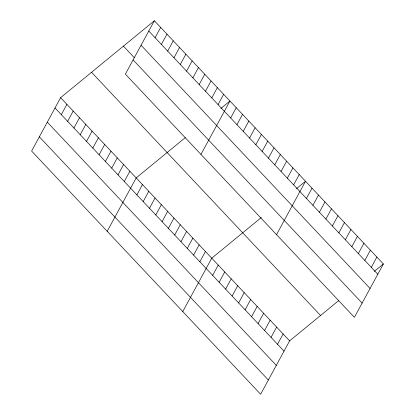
<?xml version="1.0" encoding="UTF-8"?>
<svg xmlns="http://www.w3.org/2000/svg" width="415" height="415" viewBox="0 0 415 415"><rect width="100%" height="100%" fill="white"/><g stroke="black" fill="none" stroke-linecap="round" stroke-linejoin="round"><path stroke-width="0.62" d="M154.37 20.75L125.382 74.129L354.394 317.33L383.382 263.95L154.37 20.75L60.606 97.67L31.618 151.05L260.63 394.25L289.618 340.871L338.707 300.6M61.316 114.639L66.903 104.357M67.614 121.325L73.201 111.044M73.912 128.017L79.498 117.73M80.209 134.704L85.796 124.422M86.507 141.391L92.094 131.109M92.804 148.082L98.391 137.796M155.08 37.724L160.667 27.437M99.102 154.769L104.689 144.482M161.378 44.41L166.965 34.129M105.405 161.456L110.987 151.174M167.676 51.097L173.263 40.815M111.702 168.142L117.284 157.861M173.973 57.784L179.56 47.502M118 174.834L123.582 164.548M180.271 64.475L185.858 54.189M124.298 181.521L129.879 171.234M186.568 71.162L192.155 60.881M107.195 231.305L136.177 177.926L185.266 137.656M192.871 77.849L198.453 67.567M136.893 194.894L142.475 184.613M199.169 84.541L204.751 74.254M143.191 201.586L148.772 191.299M205.466 91.227L211.048 80.941M149.488 208.273L155.07 197.986M211.764 97.914L217.346 87.632M155.786 214.96L161.368 204.678M218.062 104.601L223.644 94.319M162.083 221.646L167.665 211.365M200.959 154.385L229.941 101.006L220.899 108.424M168.381 228.338L173.963 218.051M230.657 117.979L236.239 107.693M174.679 235.025L180.26 224.743M236.955 124.666L242.536 114.384M180.976 241.712L186.558 231.43M243.252 131.353L248.834 121.071M187.274 248.398L192.856 238.117M249.55 138.045L255.132 127.758M193.572 255.09L199.153 244.803M255.848 144.731L261.429 134.444M199.869 261.777L205.456 251.495M262.145 151.418L267.727 141.136M182.766 311.561L211.754 258.182L261.331 217.507M268.443 158.105L274.025 147.823M212.656 275.358L218.238 265.071M274.74 164.797L280.322 154.51M219.146 282.247L224.728 271.96M281.038 171.483L286.62 161.196M225.636 289.136L231.217 278.854M287.336 178.17L292.923 167.888M232.125 296.03L237.707 285.743M293.633 184.857L299.22 174.575M238.609 302.919L244.196 292.632M276.53 234.646L305.518 181.262L296.471 188.685M245.099 309.808L250.686 299.526M306.42 198.437L312.002 188.156M251.589 316.702L257.17 306.415M312.91 205.326L318.492 195.045M258.078 323.591L263.66 313.304M319.4 212.221L324.981 201.934M264.568 330.48L270.149 320.198M325.889 219.11L331.471 208.828M271.057 337.374L276.639 327.087M332.374 225.999L337.96 215.717M277.542 344.263L283.129 333.976M338.863 232.893L344.45 222.606M345.353 239.782L350.934 229.5M351.842 246.671L357.424 236.389M358.332 253.565L363.913 243.278M364.821 260.454L370.403 250.172M371.306 267.343L376.893 257.061M374.335 271.374L383.382 263.95M148.783 31.032L377.795 274.237M141.064 45.256L370.076 288.456M123.426 46.132L134.341 57.727M133.106 59.91L362.119 303.111M91.544 72.283L320.556 315.488M60.606 97.67L289.618 340.871M55.019 107.952L284.031 351.152M47.3 122.176L276.312 365.376M39.342 136.826L268.355 380.026"/></g></svg>
